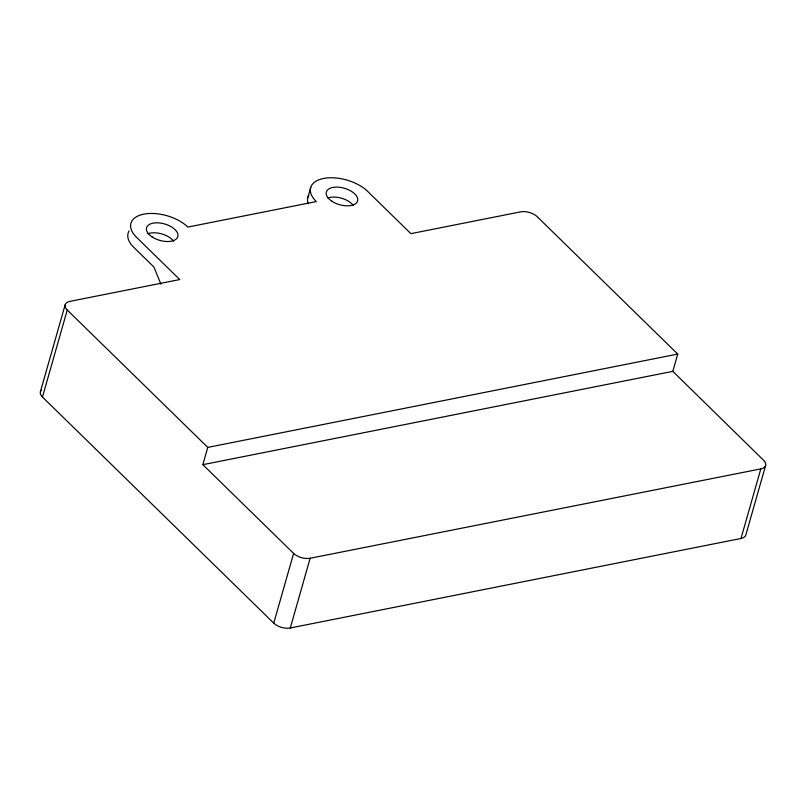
<?xml version="1.0" encoding="UTF-8"?>
<svg xmlns="http://www.w3.org/2000/svg" width="806" height="806" viewBox="0 0 806 806"><rect width="100%" height="100%" fill="white"/><g stroke="black" fill="none" stroke-linecap="round" stroke-linejoin="round"><path stroke-width="1.21" d="M40.401 391.696L65.185 304.688M42.466 397.036L67.251 310.028A12.191 6.418 15.9 0 1 69.971 301.353L179.758 279.551L136.506 237.276A32.502 17.128 15.9 0 1 143.76 214.154A32.502 17.128 15.9 0 1 187.869 227.07L316.274 201.571A32.502 17.128 15.9 0 1 323.528 178.458A32.502 17.128 15.9 0 1 367.637 191.375L410.889 233.649L520.676 211.847A12.191 6.418 15.9 0 1 537.209 216.693L677.735 354.076L672.819 371.344L763.534 460.216A12.191 6.418 15.9 0 1 760.814 468.891L740.996 538.479L290.291 627.985A12.191 6.418 15.9 0 1 273.748 623.139L42.466 397.036A12.191 6.418 15.9 0 1 41.297 390.225M760.814 468.891L310.149 558.256A12.191 6.418 15.9 0 1 293.616 553.41L202.85 464.669L207.767 447.401L67.251 310.028M307.932 197.299L310.763 187.335M273.748 623.139L293.616 553.41M290.291 627.985L310.149 558.256M765.599 465.556L745.782 535.144A12.191 6.418 15.9 0 1 740.996 538.479M207.767 447.401L677.735 354.076M202.85 464.669L672.819 371.344M160.918 284.206L153.886 266.998L133.675 247.23A32.502 17.128 15.9 0 1 129.101 230.949M308.164 203.767A32.502 17.128 15.9 0 1 308.869 195.243M327.81 198.004A16.251 8.564 15.9 0 1 353.371 205.49M148.042 233.71A16.251 8.564 15.9 0 1 173.602 241.185M152.173 236.964A16.251 8.564 15.9 0 0 177.783 236.742A16.251 8.564 15.9 0 0 156.616 222.809A16.251 8.564 15.9 0 0 152.173 236.964M331.941 201.268A16.251 8.564 15.9 0 0 357.552 201.037A16.251 8.564 15.9 0 0 336.384 187.113A16.251 8.564 15.9 0 0 331.941 201.268"/></g></svg>
